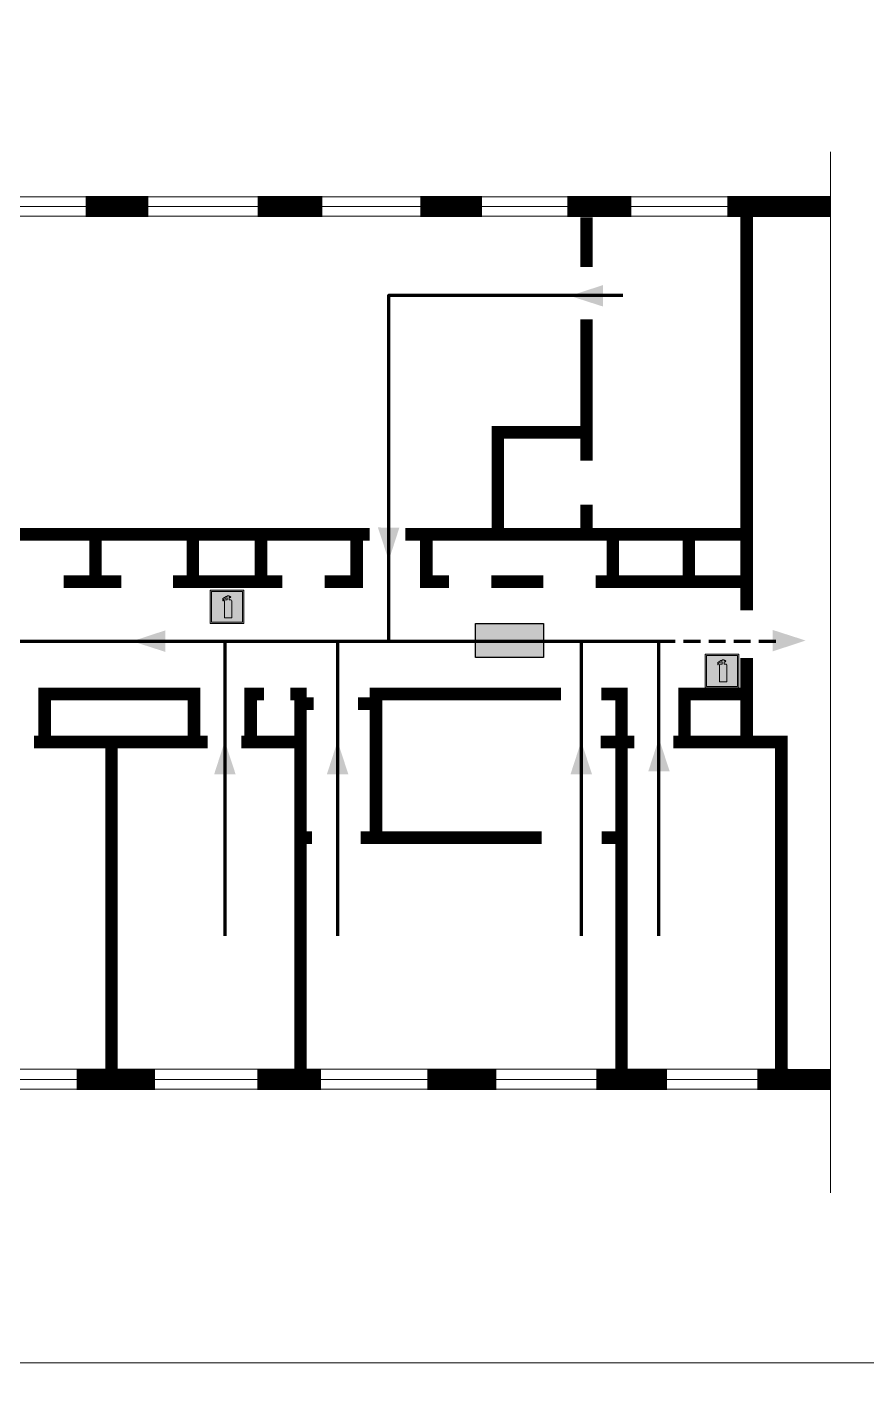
# Model space of a CAD drawing. Header units: millimetres. Extents: x 13114 to 67229, y 22859 to 38520.
# Drawn here: x 33711.3 to 33912, y 35153.2 to 35478.4 of the extents above; entities that cross this region are included whole.
import ezdxf

# ---------------------------------------------------------------- set-up
doc = ezdxf.new("R2010")
doc.units = ezdxf.units.MM
doc.linetypes.add('{ Wide Dash }', pattern=[12, 4, -2, 4, -2])
doc.layers.add('План_Штампы', color=7, linetype='Continuous')

# ---------------------------------------------------------------- blocks, each defined once
blk = doc.blocks.new('A$C32E8229D')
at = {"true_color": 0xffffff}
blk.add_hatch(color=7, dxfattribs=at).paths.add_polyline_path([(0, 0), (0, -8), (16, -8), (16, 0)])
h = blk.add_hatch(color=126)
h.paths.add_polyline_path([(0.2, -0.2), (15.8, -0.2), (15.8, -7.8), (0.2, -7.8)])
h.paths.add_polyline_path([(13.49, -2.05), (12.08, -2.05), (11.37, -2.63, 0.162397), (11.29, -2.84), (11.29, -3.63), (10.35, -3.63), (10.35, -4.05), (11.68, -4.05), (11.68, -3.48), (12.26, -4.28), (11.29, -5.1), (11.29, -6.78), (11.85, -6.78), (11.85, -5.44), (12.8, -4.64), (12.8, -5.94), (14.46, -5.94), (14.46, -5.39), (13.45, -5.39), (13.45, -3.97), (12.46, -2.59), (13.15, -2.59), (13.69, -3.34), (14.18, -3)], flags=16)
h.paths.add_polyline_path([(10.74, -1.82, 1), (11.8, -1.82, 1)], flags=16)
h.paths.add_polyline_path([(9.39, -3.59), (5.99, -3.59), (6.56, -3.03), (5.91, -3.03), (5.1, -3.83), (5.91, -4.64), (6.56, -4.64), (5.99, -4.09), (9.39, -4.09)], flags=16)
h.paths.add_polyline_path([(4.29, -1.08), (1.72, -1.08), (1.72, -6.6), (4.29, -6.6)], flags=16)
at = {"color": 126}
blk.add_lwpolyline([(16, -8), (0, -8), (0, 0), (16, 0)], close=True, dxfattribs=at)
blk = doc.blocks.new('A$C3AD82952')
at = {"true_color": 0xf5f5ff}
h = blk.add_hatch(color=7, dxfattribs=at)
h.dxf.hatch_style = 1
h.paths.add_polyline_path([(8.21, 8.73, 0.414214), (7.89, 9.05), (7.22, 9.05), (7.22, 9.92), (7.59, 9.92, 1), (7.57, 10.36), (7.22, 10.36), (7.22, 10.6), (6.43, 10.6), (6.43, 10.36), (6.01, 10.36), (4.74, 9.59), (4.74, 8.69), (4.98, 8.73), (4.98, 9.26), (6.12, 9.91), (6.43, 9.91), (6.43, 9.05), (5.76, 9.05, 0.414214), (5.44, 8.73), (5.44, 2.2), (8.21, 2.2)], flags=0)
h.paths.add_polyline_path([(12.8, 12.8), (0, 12.8), (0, 0), (12.8, 0)])
h.paths.add_polyline_path([(0.51, 12.29), (12.29, 12.29), (12.29, 0.51), (0.51, 0.51)], flags=16)
h.paths.add_polyline_path([(4.74, 9.59), (6.01, 10.36), (6.43, 10.36), (6.43, 10.6), (7.22, 10.6), (7.22, 10.36), (7.59, 10.36, -0.94586), (7.59, 9.92), (7.22, 9.92), (7.22, 9.05), (7.89, 9.05, -0.414214), (8.21, 8.73), (8.21, 2.2), (5.44, 2.2), (5.44, 8.73, -0.414214), (5.76, 9.05), (6.43, 9.05), (6.43, 9.91), (6.12, 9.91), (4.98, 9.26), (4.98, 8.73), (4.74, 8.69)], flags=0)
h = blk.add_hatch(color=242)
h.dxf.hatch_style = 1
h.paths.add_polyline_path([(12.29, 12.29), (0.51, 12.29), (0.51, 0.51), (12.29, 0.51)])
h.paths.add_polyline_path([(4.74, 8.69), (4.74, 9.59), (6.01, 10.36), (6.43, 10.36), (6.43, 10.6), (7.22, 10.6), (7.22, 10.36), (7.59, 10.36, -0.94586), (7.59, 9.92), (7.22, 9.92), (7.22, 9.05), (7.89, 9.05, -0.414214), (8.21, 8.73), (8.21, 2.2), (5.44, 2.2), (5.44, 8.73, -0.414214), (5.76, 9.05), (6.43, 9.05), (6.43, 9.91), (6.12, 9.91), (4.98, 9.26), (4.98, 8.73)], flags=16)
h = blk.add_hatch(color=7, dxfattribs=at)
h.dxf.hatch_style = 1
h.paths.add_polyline_path([(8.21, 8.73, 0.414214), (7.89, 9.05), (7.22, 9.05), (7.22, 9.92), (7.59, 9.92, 1), (7.57, 10.36), (7.22, 10.36), (7.22, 10.6), (6.43, 10.6), (6.43, 10.36), (6.01, 10.36), (4.74, 9.59), (4.74, 8.69), (4.98, 8.73), (4.98, 9.26), (6.12, 9.91), (6.43, 9.91), (6.43, 9.05), (5.76, 9.05, 0.414214), (5.44, 8.73), (5.44, 2.2), (8.21, 2.2)])
at = {"color": 242, "lineweight": 5}
for p, q in [((0, 0), (0, 12.8)), ((0, 12.8), (12.8, 12.8)), ((7.22, 10.6), (6.43, 10.6)), ((6.43, 10.6), (6.43, 10.36)), ((7.22, 10.36), (7.22, 10.6)), ((12.8, 0), (12.8, 12.8)), ((6.01, 10.36), (4.74, 9.59)), ((4.74, 9.59), (4.74, 8.69)), ((4.74, 8.69), (4.98, 8.73)), ((4.98, 9.26), (6.12, 9.91)), ((4.98, 8.73), (4.98, 9.26)), ((5.44, 2.2), (5.44, 8.73)), ((5.76, 9.05), (6.43, 9.05)), ((6.01, 10.36), (6.43, 10.36)), ((6.12, 9.91), (6.43, 9.91)), ((6.43, 9.91), (6.43, 9.05)), ((7.59, 10.36), (7.22, 10.36)), ((7.22, 9.05), (7.22, 9.92)), ((7.59, 9.92), (7.22, 9.92)), ((7.89, 9.05), (7.22, 9.05)), ((8.21, 2.2), (8.21, 8.73)), ((0, 0), (12.8, 0)), ((5.44, 2.2), (8.21, 2.2))]:
    blk.add_line(p, q, dxfattribs=at)
blk.add_lwpolyline([(0.51, 12.29), (12.29, 12.29), (12.29, 0.51), (0.51, 0.51)], close=True, dxfattribs=at)
for centre, radius, start, end in [((5.76, 8.73), 0.32, 90, 180), ((7.58, 10.14), 0.223, 273.1875, 86.8125), ((7.89, 8.73), 0.32, 0, 90)]:
    blk.add_arc(centre, radius, start, end, dxfattribs=at)

msp = doc.modelspace()

# ---------------------------------------------------------------- linework, layer by layer
at = {"color": 5, "lineweight": 0}
for points in [[(33517.12, 35158.94), (34117.12, 35158.94), (34117.12, 35553.94), (33517.12, 35553.94)], [(33517.12, 34763.94), (34117.12, 34763.94), (34117.12, 35158.94), (33517.12, 35158.94)]]:
    msp.add_lwpolyline(points, close=True, dxfattribs=at)
at = {"lineweight": 0}
for points in [[(33903.32, 35448.59), (33903.32, 35199.61)], [(33613.87, 35437.86), (33886.43, 35437.86)], [(33614.73, 35435.54), (33887.29, 35435.54)], [(33614.06, 35433.25), (33886.62, 35433.25)], [(33616.35, 35229.19), (33893.17, 35229.19)], [(33616.5, 35226.75), (33893.31, 35226.75)], [(33616.4, 35224.4), (33893.22, 35224.4)]]:
    msp.add_lwpolyline(points, dxfattribs=at)
for points, const_width in [([(33740.27, 35435.54), (33725.28, 35435.54)], 5), ([(33781.84, 35435.54), (33766.41, 35435.54)], 5), ([(33820.04, 35435.54), (33805.27, 35435.54)], 5), ([(33855.7, 35435.54), (33840.42, 35435.54)], 5), ([(33903.32, 35435.54), (33878.62, 35435.54)], 5), ([(33844.98, 35421.1), (33844.98, 35432.91)], 3), ([(33883.27, 35357.1), (33883.27, 35434.6)], 3), ([(33844.98, 35374.75), (33844.98, 35408.53)], 3), ([(33823.8, 35357.1), (33823.8, 35381.52), (33844.98, 35381.52)], 3), ([(33844.98, 35357.1), (33844.98, 35364.18)], 3), ([(33851.27, 35346.72), (33851.27, 35358.03)], 3), ([(33707.96, 35345.79), (33684.52, 35345.79), (33684.52, 35357.1), (33790.07, 35357.1), (33790.07, 35345.79), (33782.39, 35345.79)], 3), ([(33727.65, 35345.79), (33727.65, 35357.1)], 3), ([(33750.92, 35345.79), (33750.92, 35357.1)], 3), ([(33767.18, 35345.79), (33767.18, 35357.1)], 3), ([(33790.07, 35357.1), (33793.18, 35357.1)], 3), ([(33806.7, 35357.1), (33801.71, 35357.1)], 3), ([(33847.19, 35345.79), (33883.27, 35345.79), (33883.27, 35357.1), (33806.7, 35357.1), (33806.7, 35345.79), (33812.14, 35345.79)], 3), ([(33869.43, 35345.73), (33869.43, 35357.04)], 3), ([(33733.86, 35345.79), (33720.03, 35345.79)], 3), ([(33772.29, 35345.79), (33746.16, 35345.79)], 3), ([(33822.22, 35345.79), (33834.7, 35345.79)], 3), ([(33883.27, 35338.91), (33883.27, 35345.79)], 3), ([(33883.27, 35318.94), (33883.27, 35327.54)], 3), ([(33767.92, 35318.94), (33764.75, 35318.94), (33764.75, 35307.48), (33776.64, 35307.48), (33776.64, 35318.94), (33774.19, 35318.94)], 3), ([(33838.93, 35318.94), (33794.68, 35318.94), (33794.68, 35307.48), (33794.68, 35307.48)], 3), ([(33794.68, 35318.94), (33794.68, 35284.59)], 3), ([(33848.36, 35307.48), (33853.36, 35307.48), (33853.36, 35318.94), (33848.5, 35318.94)], 3), ([(33776.64, 35316.61), (33779.79, 35316.61)], 3), ([(33794.68, 35316.61), (33790.4, 35316.61)], 3), ([(33712.92, 35307.48), (33715.52, 35307.48)], 3), ([(33731.47, 35307.48), (33731.47, 35227.25)], 3), ([(33751.19, 35307.48), (33754.43, 35307.48)], 3), ([(33762.48, 35307.48), (33776.64, 35307.48), (33776.64, 35228.79)], 3), ([(33848.62, 35284.59), (33853.36, 35284.59), (33853.36, 35307.48), (33853.36, 35226.98)], 3), ([(33853.36, 35307.48), (33856.43, 35307.48)], 3), ([(33865.75, 35307.48), (33883.27, 35307.48)], 3), ([(33883.27, 35307.48), (33891.57, 35307.48), (33891.57, 35227.58)], 3), ([(33776.64, 35284.59), (33779.37, 35284.59)], 3), ([(33791, 35284.59), (33834.3, 35284.59)], 3), ([(33723.14, 35226.75), (33741.86, 35226.75)], 5), ([(33766.3, 35226.75), (33781.53, 35226.75)], 5), ([(33806.93, 35226.75), (33823.47, 35226.75)], 5), ([(33847.33, 35226.75), (33864.19, 35226.75)], 5), ([(33885.82, 35226.75), (33903.32, 35226.75)], 5)]:
    msp.add_lwpolyline(points, dxfattribs=dict(at, const_width=const_width))
at = {"color": 126, "lineweight": 100, "true_color": 0x008754}
for points in [[(33797.73, 35331.57), (33797.73, 35414.32), (33853.68, 35414.32)], [(33592.77, 35331.57), (33862.2, 35331.57), (33862.2, 35261.09)], [(33758.56, 35331.57), (33758.56, 35261.09)], [(33785.51, 35331.57), (33785.51, 35261.09)], [(33843.73, 35331.57), (33843.73, 35261.09)]]:
    msp.add_lwpolyline(points, dxfattribs=at)
at = {"color": 126, "linetype": '{ Wide Dash }', "lineweight": 100, "true_color": 0x008754}
msp.add_lwpolyline([(33862.2, 35331.57), (33890.82, 35331.57)], dxfattribs=at)
at = {"lineweight": 0, "const_width": 3}
for points in [[(33715.52, 35318.94), (33751.19, 35318.94), (33751.19, 35307.48), (33715.52, 35307.48)], [(33868.4, 35318.94), (33883.27, 35318.94), (33883.27, 35307.48), (33868.4, 35307.48)]]:
    msp.add_lwpolyline(points, close=True, dxfattribs=at)
at = {"layer": 'План_Штампы', "color": 126, "true_color": 0x008754}
for points in [[(33848.92, 35416.74), (33848.91, 35411.61), (33841.03, 35414.15)], [(33795.14, 35358.76), (33800.28, 35358.75), (33797.73, 35350.87)], [(33744.32, 35334.15), (33744.3, 35329.02), (33736.42, 35331.56)], [(33889.47, 35329.13), (33889.48, 35334.26), (33897.36, 35331.72)], [(33761.14, 35299.73), (33756.01, 35299.75), (33758.55, 35307.63)], [(33788.08, 35299.73), (33782.95, 35299.75), (33785.49, 35307.63)], [(33846.3, 35299.73), (33841.17, 35299.75), (33843.72, 35307.63)], [(33864.88, 35300.41), (33859.75, 35300.43), (33862.29, 35308.3)]]:
    msp.add_solid(points, dxfattribs=at)

# ---------------------------------------------------------------- block references
at = {"xscale": 0.625, "yscale": 0.625, "zscale": 0.625}
for p in [(33755.09, 35335.78), (33873.37, 35320.45)]:
    msp.add_blockref('A$C3AD82952', p, dxfattribs=at)
at = {"layer": 'План_Штампы', "color": 126, "true_color": 0x008754, "xscale": 1.012510887696, "yscale": 1.012510887696, "zscale": 1.012510887696, "rotation": 359.9978653237145}
msp.add_blockref('A$C32E8229D', (33818.49, 35335.78), dxfattribs=at)

doc.saveas('drawing.dxf')
